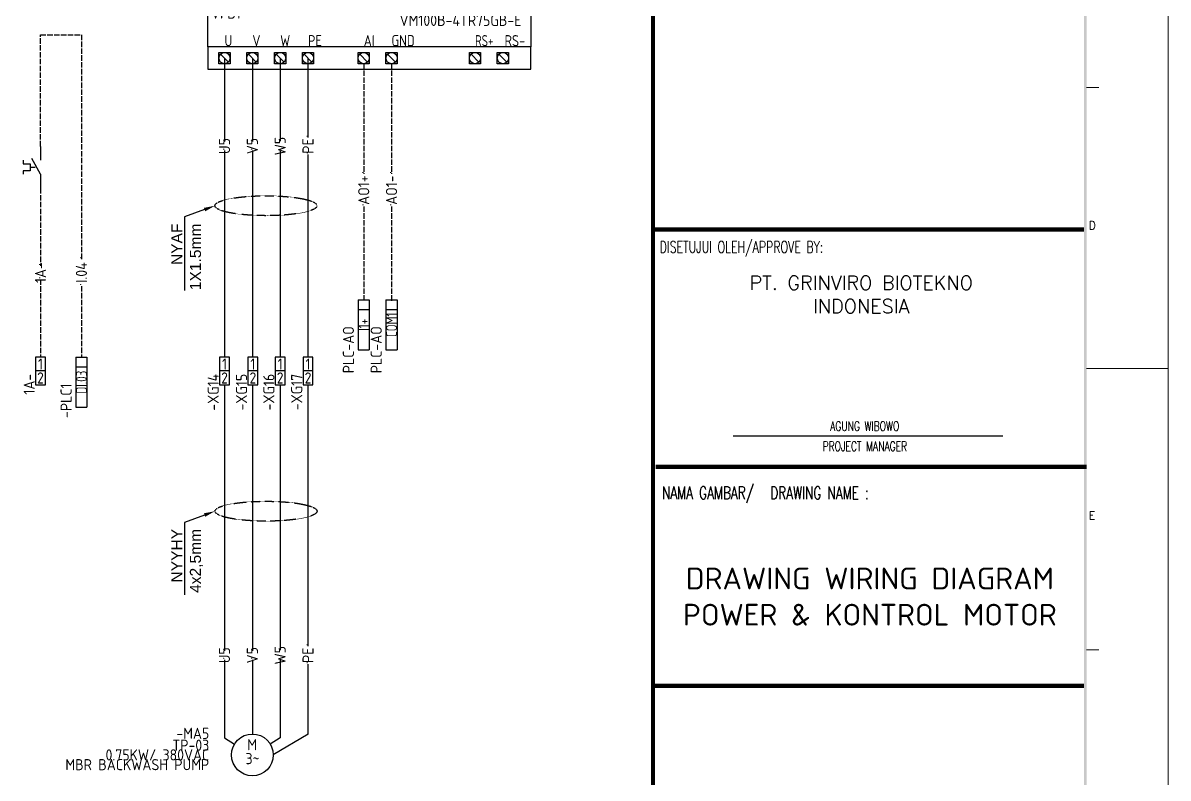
# Model space of a CAD drawing. Header units: millimetres. Extents: x 67033 to 212947, y 35102 to 335921.
# Drawn here: x 72046 to 74558, y 166275 to 167931 of the extents above; entities that cross this region are included whole.
import ezdxf
from ezdxf import colors
from ezdxf.entities.mleader import LeaderData, LeaderLine
from ezdxf.enums import TextEntityAlignment as Align
from ezdxf.math import Vec2, Vec3

# ---------------------------------------------------------------- set-up
doc = ezdxf.new("R2010")
doc.units = ezdxf.units.MM
doc.linetypes.add('ACAD_ISO02W100', pattern=[15, 12, -3])
doc.linetypes.add('DASHED', pattern=[0.75, 0.5, -0.25])
for name, color, linetype in [('BORDER', 7, 'Continuous'), ('DESC', 1, 'Continuous'), ('MISC', 2, 'Continuous'), ('RED_2.5mm^2', 1, 'Continuous'), ('S-Kop', 7, 'Continuous'), ('SYMS', 7, 'Continuous'), ('TAGFIXED', 7, 'Continuous'), ('TAGS', 51, 'Continuous'), ('TERMS', 4, 'Continuous')]:
    doc.layers.add(name, color=color, linetype=linetype)
doc.styles.add('3', font='ROMANS.SHX', dxfattribs={"width": 0.75})
doc.styles.add('ISOCPEUR', font='isocpeur.ttf')
doc.styles.add('ROMANS', font='romans.shx', dxfattribs={"height": 0.3})
doc.styles.get("Standard").update_dxf_attribs({"font": 'arial.ttf'})
doc.styles.add('WD_IEC', font='isocp2.shx', dxfattribs={"width": 0.9, "height": 4})

# ---------------------------------------------------------------- blocks, each defined once
blk = doc.blocks.new('VOL21')
for p, q in [((0, 7.5), (0, 2.5)), ((-6.25, 2.5), (-6.25, 1.25)), ((-6.25, 1.25), (-3.75, 1.25)), ((-3.75, 1.25), (-3.75, -1.25)), ((-3.75, 0), (-1.875, 0)), ((0, -2.5), (-3.125, 3.125)), ((-6.25, -1.25), (-6.25, -2.5)), ((-3.75, -1.25), (-6.25, -1.25)), ((0, -2.5), (0, -7.5))]:
    blk.add_line(p, q)
at = {"style": 'WD_IEC'}
for tag, p in [('INST', (-7.75, 6.75)), ('LOC', (-7.75, 3.75)), ('TAG2', (-7.75, 0.75)), ('XREF', (-7.75, -3.75)), ('DESC2', (-7.75, -9.75)), ('DESC1', (-7.75, -6.75)), ('DESC3', (-7.75, -12.75))]:
    blk.add_attdef(tag, text='', height=2.5, dxfattribs=at).set_placement(p, align=Align.RIGHT)
blk.add_attdef('TERM01', text='', height=2, rotation=90, dxfattribs=at).set_placement((-1, 7.5), align=Align.RIGHT)
at = {"style": 'WD_IEC', "flags": 1}
for tag, p, height in [('X2TERM01', (0, 7.5), 0.32), ('X4LINK', (-6.375, 0), 0.32), ('X1LINK', (-0.5, 0), 0.32), ('CONTACT', (4, -3.5), 1), ('FAMILY', (4, -5), 1), ('COMMON', (5.25, -4.75), 1), ('X8TERM02', (0, -7.5), 0.32)]:
    blk.add_attdef(tag, p, '', height=height, dxfattribs=at)
at = {"style": 'WD_IEC'}
blk.add_attdef('TERM02', (-1, -7.5), '', height=2, rotation=90, dxfattribs=at)
blk = doc.blocks.new('VSP1001')
for p, q in [((1.75, 5), (-1.75, 5)), ((-1.75, 5), (-1.75, -5)), ((1.75, -5), (1.75, 5)), ((1.75, 0), (-1.75, 0)), ((-1.75, -5), (1.75, -5))]:
    blk.add_line(p, q)
at = {"linetype": 'Continuous', "style": 'WD_IEC', "width": 0.9, "flags": 8}
blk.add_attdef('TERMDESC01', (-1, 6), '', height=2, rotation=90, dxfattribs=at)
blk.add_attdef('X2WIRE01', text='', height=2, rotation=90, dxfattribs=at).set_placement((1, 6), align=Align.TOP_LEFT)
at = {"style": 'WD_IEC'}
for tag, p in [('INST', (-4, 5)), ('LOC', (-4, 2)), ('TAG1', (-4, -1)), ('DESC1', (-4, -4.1)), ('DESC2', (-4, -7.85)), ('DESC3', (-4, -11.6))]:
    blk.add_attdef(tag, text='', height=2.5, dxfattribs=at).set_placement(p, align=Align.RIGHT)
at = {"style": 'WD_IEC', "width": 0.9, "flags": 1}
for tag, p in [('ACE_FLAG', (-0.5, 4.5)), ('X2TERM01', (0, 5)), ('CAT', (-0.96, 0.48)), ('MFG', (-0.88, 1.65)), ('ASSYCODE', (-1.03, -0.58)), ('FAMILY', (-1.03, -1.66)), ('X8TERM02', (0, -5))]:
    blk.add_attdef(tag, p, '', height=0.25, dxfattribs=at)
at = {"style": 'WD_IEC'}
for tag, p in [('TERM01', (0, 2.5)), ('TERM02', (0, -2.5))]:
    blk.add_attdef(tag, text='', height=2, dxfattribs=at).set_placement(p, align=Align.MIDDLE_CENTER)
at = {"linetype": 'Continuous', "style": 'WD_IEC', "width": 0.9, "flags": 8}
blk.add_attdef('TERMDESC02', text='', height=2, rotation=90, dxfattribs=at).set_placement((-1, -6), align=Align.RIGHT)
blk.add_attdef('X8WIRE02', text='', height=2, rotation=90, dxfattribs=at).set_placement((1, -6), align=Align.TOP_RIGHT)
blk = doc.blocks.new('VT0_LGENERIC')
at = {"style": 'WD_IEC'}
blk.add_attdef('COLOR', text='', height=2.5, rotation=90, dxfattribs=at).set_placement((0, 0), align=Align.MIDDLE_CENTER)
at = {"style": 'WD_IEC', "flags": 1}
for tag, p in [('X2TERM01', (0, 4)), ('X8TERM01', (0, -4))]:
    blk.add_attdef(tag, p, '', height=0.16, rotation=90, dxfattribs=at)
at = {"style": 'WD_IEC'}
for tag, p in [('X2_TINY_DOT_DONT_REMOVE', (0, 4)), ('X8_TINY_DOT_DONT_REMOVE', (0, -4))]:
    blk.add_attdef(tag, p, '', height=0.0001, rotation=90, dxfattribs=at)
blk = doc.blocks.new('PLCIOI1TV')
for p, q in [((-2, 9), (-2, -9)), ((-2, 9), (2, 9)), ((2, 9), (2, -9)), ((-2, 5.5), (2, 5.5)), ((-2, -9), (2, -9))]:
    blk.add_line(p, q)
at = {"style": 'WD_IEC', "width": 0.9}
blk.add_attdef('TERMDESC01', text='', height=2, rotation=90, dxfattribs=at).set_placement((2.25, 10), align=Align.TOP_LEFT)
at = {"style": 'WD_IEC', "width": 0.8}
for tag, p in [('INST', (-3.5, 6.5)), ('LOC', (-3.5, 3))]:
    blk.add_attdef(tag, text='', height=2.5, dxfattribs=at).set_placement(p, align=Align.RIGHT)
for tag, height, p in [('TERM01', 2, (0, 7.25)), ('TAGA01', 2.5, (0, 0))]:
    blk.add_attdef(tag, text='', height=height, rotation=90, dxfattribs=at).set_placement(p, align=Align.MIDDLE)
at = {"style": 'WD_IEC', "flags": 1}
blk.add_attdef('X2TERM01', text='', height=0.25, rotation=90, dxfattribs=at).set_placement((0, 9), align=Align.RIGHT)
at = {"style": 'WD_IEC', "width": 0.9}
blk.add_attdef('LINE2', text='', height=2.5, rotation=90, dxfattribs=at).set_placement((5.02, 1), align=Align.TOP_CENTER)
at = {"style": 'WD_IEC'}
for tag, p in [('TAG1', (-3.5, -0.5)), ('XREF', (-3.5, -4.5))]:
    blk.add_attdef(tag, text='', height=2.5, dxfattribs=at).set_placement(p, align=Align.RIGHT)
at = {"style": 'WD_IEC', "width": 0.9}
blk.add_attdef('LINE1', text='', height=2.5, rotation=90, dxfattribs=at).set_placement((4.41, 1), align=Align.CENTER)
at = {"linetype": 'Continuous', "style": 'WD_IEC', "flags": 9}
for tag, p in [('ASSYCODE', (-2.39, -1.18)), ('FAMILY', (-2.39, -7.68))]:
    blk.add_attdef(tag, text='', height=0.16, rotation=90, dxfattribs=at).set_placement(p, align=Align.CENTER)
at = {"style": 'WD_IEC'}
for tag, width, p in [('MFG', 0.8, (-7, -20)), ('DESC', 0.8, (-4, -20)), ('DESCA01', 0.9, (-0.5, -20)), ('DESCB01', 0.9, (2.5, -20)), ('DESCC01', 0.9, (5.5, -20)), ('DESCD01', 0.9, (8.5, -20)), ('DESCE01', 0.9, (11.5, -20)), ('CAT', 0.9, (-7, -27))]:
    blk.add_attdef(tag, text='', height=2.5, rotation=90, dxfattribs=dict(at, width=width)).set_placement(p, align=Align.RIGHT)
blk = doc.blocks.new('VMO14')
blk.add_line((20, 7.5), (7.5, 0))
blk.add_circle((0, 0), 7.5)
at = {"style": 'WD_IEC'}
for tag, p in [('INST', (-15.5, 12.75)), ('TAG1', (-15.5, 5.75)), ('LOC', (-15.5, 9.25)), ('DESC2', (-15.5, -2)), ('DESC1', (-15.5, 1.5)), ('DESC3', (-15.5, -5.5)), ('RATING1', (-15.5, -9)), ('RATING2', (-15.5, -12.5)), ('RATING3', (-15.5, -16))]:
    blk.add_attdef(tag, text='', height=2.5, dxfattribs=at).set_placement(p, align=Align.RIGHT)
blk.add_attdef('TERM02', (-0.81, 7.4), '', height=2, rotation=90, dxfattribs=at)
for tag, p in [('TERM04', (19, 10)), ('TERM01', (-7.47, 4.61)), ('TERM03', (9.66, 4.61))]:
    blk.add_attdef(tag, text='', height=2, rotation=90, dxfattribs=at).set_placement(p, align=Align.RIGHT)
at = {"style": 'WD_IEC', "flags": 1}
for tag, p, height in [('MFG', (22.75, 9), 1.5), ('X0TERM01', (-6.4, 3.9), 0.32), ('X2TERM02', (0, 7.5), 0.32), ('X0TERM03', (6.4, 3.9), 0.32), ('X2TERM04', (20, 7.5), 0.32), ('CAT', (22.75, 6.5), 1.5), ('X4LINK', (-7.5, 0), 0.32), ('X1LINK', (7.5, 0), 0.32), ('ASSYCODE', (1, -9), 1), ('FAMILY', (1, -10.5), 1), ('CATDESC', (1, -12), 1)]:
    blk.add_attdef(tag, p, '', height=height, dxfattribs=at)
at = {"style": 'WD_IEC'}
for tag, p in [('M', (-0.06, 1.67)), ('3~', (0.05, -3.33))]:
    blk.add_attdef(tag, text='', height=2.5, dxfattribs=at).set_placement(p, align=Align.CENTER)
at = {"lineweight": 15, "style": 'WD_IEC'}
blk.add_attdef('XREF', text='', height=2.5, dxfattribs=at).set_placement((-15.5, -19.5), align=Align.RIGHT)
blk = doc.blocks.new('PLCIO80M1761-L16AWA')
for p, q in [((110, 20), (-6, 20)), ((-6, 20), (-6, 12)), ((-2, 18), (2, 18)), ((-2, 14), (-2, 18)), ((-1.41, 17.41), (1.41, 14.59)), ((2, 18), (2, 14)), ((8, 18), (12, 18)), ((8, 14), (8, 18)), ((8.59, 17.41), (11.41, 14.59)), ((12, 18), (12, 14)), ((18, 18), (22, 18)), ((18, 14), (18, 18)), ((18.59, 17.41), (21.41, 14.59)), ((22, 18), (22, 14)), ((28, 18), (32, 18)), ((28, 14), (28, 18)), ((28.59, 17.41), (31.41, 14.59)), ((32, 18), (32, 14)), ((45.72, 18), (49.72, 18)), ((45.72, 18), (49.72, 18)), ((45.72, 14), (45.72, 18)), ((45.72, 14), (45.72, 18)), ((46.3, 17.41), (49.13, 14.59)), ((49.72, 18), (49.72, 14)), ((49.72, 18), (49.72, 14)), ((55.72, 18), (59.72, 18)), ((55.72, 14), (55.72, 18)), ((56.3, 17.41), (59.13, 14.59)), ((59.72, 18), (59.72, 14)), ((65.72, 18), (69.72, 18)), ((65.72, 14), (65.72, 18)), ((66.3, 17.41), (69.13, 14.59)), ((69.72, 18), (69.72, 14)), ((88, 18), (92, 18)), ((88, 14), (88, 18)), ((88.59, 17.41), (91.41, 14.59)), ((92, 18), (92, 14)), ((98, 18), (102, 18)), ((98, 14), (98, 18)), ((98.59, 17.41), (101.41, 14.59)), ((102, 18), (102, 14)), ((110, 12), (110, 20)), ((2, 14), (-2, 14)), ((12, 14), (8, 14)), ((22, 14), (18, 14)), ((32, 14), (28, 14)), ((49.72, 14), (45.72, 14)), ((49.72, 14), (45.72, 14)), ((59.72, 14), (55.72, 14)), ((69.72, 14), (65.72, 14)), ((92, 14), (88, 14)), ((102, 14), (98, 14)), ((-6, 12), (110, 12)), ((-6, -12), (-6, 12)), ((110, 12), (110, -12)), ((-6, -12), (-6, -20)), ((-4, -12), (-6, -12)), ((108, -12), (-4, -12)), ((110, -12), (108, -12)), ((110, -20), (110, -12)), ((-2, -18), (-2, -14)), ((-2, -14), (2, -14)), ((-1.41, -14.59), (1.41, -17.41)), ((2, -14), (2, -18)), ((8, -18), (8, -14)), ((8, -18), (8, -14)), ((8, -14), (12, -14)), ((8, -14), (12, -14)), ((8.59, -14.59), (11.41, -17.41)), ((12, -14), (12, -18)), ((12, -14), (12, -18)), ((18, -18), (18, -14)), ((18, -18), (18, -14)), ((18, -14), (22, -14)), ((18, -14), (22, -14)), ((18.59, -14.59), (21.41, -17.41)), ((22, -14), (22, -18)), ((22, -14), (22, -18)), ((28, -18), (28, -14)), ((28, -18), (28, -14)), ((28, -14), (32, -14)), ((28, -14), (32, -14)), ((28.59, -14.59), (31.41, -17.41)), ((32, -14), (32, -18)), ((32, -14), (32, -18)), ((48, -18), (48, -14)), ((48, -18), (48, -14)), ((48, -14), (52, -14)), ((48, -14), (52, -14)), ((48.59, -14.59), (51.41, -17.41)), ((52, -14), (52, -18)), ((52, -14), (52, -18)), ((58, -18), (58, -14)), ((58, -18), (58, -14)), ((58, -14), (62, -14)), ((58, -14), (62, -14)), ((58.59, -14.59), (61.41, -17.41)), ((62, -14), (62, -18)), ((62, -14), (62, -18)), ((88, -18), (88, -14)), ((88, -18), (88, -14)), ((88, -14), (92, -14)), ((88, -14), (92, -14)), ((88.59, -14.59), (91.41, -17.41)), ((92, -14), (92, -18)), ((92, -14), (92, -18)), ((98, -18), (98, -14)), ((98, -18), (98, -14)), ((98, -14), (102, -14)), ((98, -14), (102, -14)), ((98.59, -14.59), (101.41, -17.41)), ((102, -14), (102, -18)), ((102, -14), (102, -18)), ((-6, -20), (110, -20)), ((2, -18), (-2, -18)), ((12, -18), (8, -18)), ((12, -18), (8, -18)), ((22, -18), (18, -18)), ((22, -18), (18, -18)), ((32, -18), (28, -18)), ((32, -18), (28, -18)), ((52, -18), (48, -18)), ((52, -18), (48, -18)), ((62, -18), (58, -18)), ((62, -18), (58, -18)), ((92, -18), (88, -18)), ((92, -18), (88, -18)), ((102, -18), (98, -18)), ((102, -18), (98, -18))]:
    blk.add_line(p, q)
for centre in [(0, 16), (10, 16), (20, 16), (30, 16), (47.72, 16), (57.72, 16), (67.72, 16), (90, 16), (100, 16), (0, -16), (10, -16), (20, -16), (30, -16), (50, -16), (60, -16), (90, -16), (100, -16)]:
    blk.add_circle(centre, 2)
at = {"style": 'WD_IEC', "width": 0.9}
for tag, p in [('DESCA15', (-0.75, 31.96)), ('DESCB15', (2.75, 31.96)), ('DESCA16', (7.25, 31.96)), ('DESCB16', (10.75, 31.96)), ('DESCA18', (23.25, 31.96)), ('DESCB18', (26.75, 31.96)), ('DESCA20', (39.25, 31.96)), ('DESCB20', (42.75, 31.96))]:
    blk.add_attdef(tag, p, '', height=2, rotation=90, dxfattribs=at)
for tag, p in [('TERM15', (1, 18.62)), ('TERM16', (11, 18.62)), ('TERM17', (21, 18.62)), ('TERM18', (31, 18.62)), ('TERM19', (48.72, 18.62)), ('TERM20', (58.72, 18.62)), ('TERM21', (68.72, 18.62)), ('TERM22', (91, 18.62)), ('TERM23', (101, 18.62))]:
    blk.add_attdef(tag, text='', height=2, rotation=90, dxfattribs=at).set_placement(p, align=Align.TOP_LEFT)
at = {"style": 'WD_IEC', "flags": 1}
for tag, p in [('X2TERM15', (0, 18)), ('X2TERM16', (10, 18)), ('X2TERM17', (20, 18)), ('X2TERM18', (30, 18)), ('X2TERM19', (47.72, 18)), ('X2TERM20', (57.72, 18)), ('X2TERM21', (67.72, 18)), ('X2TERM22', (90, 18)), ('X2TERM23', (100, 18)), ('X8TERM01', (0, -18)), ('X8TERM02', (10, -18)), ('X8TERM03', (20, -18)), ('X8TERM04', (30, -18)), ('X8TERM05', (50, -18)), ('X8TERM06', (60, -18)), ('X8TERM07', (90, -18)), ('X8TERM08', (100, -18))]:
    blk.add_attdef(tag, p, '', height=0.25, rotation=90, dxfattribs=at)
at = {"style": 'WD_IEC'}
for tag, width, p in [('TAGA15', 0.9, (0, 10)), ('TAGA16', 0.9, (10, 10)), ('TERMDESC17', 0.9, (20.44, 9.33)), ('TAGA18', 0.9, (30, 10)), ('TERMDESC19', 0.9, (47.72, 10)), ('TAGA20', 0.9, (57.72, 10)), ('TERMDESC21', 0.8, (67.72, 10)), ('TAGA22', 0.9, (90, 10)), ('TERMDESC23', 0.8, (100, 10))]:
    blk.add_attdef(tag, text='', height=4, dxfattribs=dict(at, width=width)).set_placement(p, align=Align.MIDDLE_RIGHT)
for tag, height, width, p in [('INST', 2.5, 0.8, (-21.48, 3.94)), ('LOC', 2.5, 0.8, (-21.48, -2.78)), ('MFG', 1.25, 0.8, (-21.48, -4.78)), ('CAT', 1.25, 0.9, (-21.48, -6.53)), ('DESC', 1.25, 0.8, (-21.48, -13.31))]:
    blk.add_attdef(tag, text='', height=height, dxfattribs=dict(at, width=width)).set_placement(p, align=Align.CENTER)
for tag, p in [('LINE1', (90.69, 0.25)), ('TAG1', (0.53, -1.82)), ('LINE2', (93.99, -3))]:
    blk.add_attdef(tag, text='', height=4, dxfattribs=at).set_placement(p, align=Align.CENTER)
at = {"style": 'WD_IEC', "width": 0.8}
blk.add_attdef('WDTAGALT', (-27.48, 0.86), '', height=2.5, dxfattribs=at)
at = {"linetype": 'Continuous', "style": 'WD_IEC', "flags": 9}
for tag, p in [('ASSYCODE', (-17.8, -4.64)), ('FAMILY', (-17.79, -5.03))]:
    blk.add_attdef(tag, text='', height=0.16, dxfattribs=at).set_placement(p, align=Align.CENTER)
at = {"style": 'WD_IEC'}
for tag, width, p in [('TAGA01', 0.9, (0, -9.72)), ('TAGA02', 0.9, (10, -9.72)), ('TAGA03', 0.9, (20, -9.72)), ('TAGA04', 0.9, (30, -9.72)), ('TAGA05', 0.9, (50, -9.72)), ('TAGA06', 0.9, (60, -9.72)), ('TERMDESC07', 0.8, (90, -9.72)), ('TAGA08', 0.9, (100.6, -9.72))]:
    blk.add_attdef(tag, text='', height=4, dxfattribs=dict(at, width=width)).set_placement(p, align=Align.MIDDLE_LEFT)
at = {"style": 'WD_IEC', "width": 0.9}
for tag, p in [('TERM01', (1, -18.46)), ('TERM02', (11, -18.52)), ('TERM03', (21, -18.52)), ('TERM04', (31, -18.52)), ('TERM05', (51, -18.52)), ('TERM06', (61, -18.52)), ('TERM07', (91, -18.52)), ('TERM08', (101, -18.52))]:
    blk.add_attdef(tag, text='', height=2, rotation=90, dxfattribs=at).set_placement(p, align=Align.TOP_RIGHT)
for tag, p in [('DESCA01', (-0.75, -32.04)), ('DESCB01', (2.75, -32.04)), ('DESCA02', (7.25, -32.04)), ('DESCB02', (10.75, -32.04)), ('DESCA03', (15.25, -32.04)), ('DESCB03', (18.75, -32.04)), ('DESCA04', (23.25, -32.04)), ('DESCB04', (26.75, -32.04)), ('DESCA05', (31.25, -32.04)), ('DESCB05', (34.75, -32.04)), ('DESCA06', (39.25, -32.04)), ('DESCB06', (42.75, -32.04)), ('DESCA08', (55.25, -32.04)), ('DESCB08', (58.75, -32.04))]:
    blk.add_attdef(tag, text='', height=2, rotation=90, dxfattribs=at).set_placement(p, align=Align.RIGHT)

msp = doc.modelspace()

# ---------------------------------------------------------------- linework, layer by layer
at = {"linetype": 'DASHED'}
msp.add_ellipse((72579, 167530.1), major_axis=(-112, 0), ratio=0.194696, dxfattribs=at)
at = {"color": 2, "linetype": 'DASHED'}
msp.add_ellipse((72579, 166860.2), major_axis=(-112, 0), ratio=0.194696, dxfattribs=at)
at = {"layer": 'BORDER', "linetype": 'Continuous', "lineweight": 9}
for p, q in [((74406.3, 167789.6), (74379.5, 167789.6)), ((74558.2, 167172.8), (74379.5, 167172.8)), ((74406.3, 166556), (74379.5, 166556))]:
    msp.add_line(p, q, dxfattribs=at)
msp.add_lwpolyline([(67040.7, 164509), (74558.2, 164509), (74558.2, 169818.7), (67040.7, 169818.7)], close=True, dxfattribs=at)
at = {"layer": 'BORDER', "lineweight": 9}
msp.add_trace([(74373.7, 164693.8), (74379.9, 164687.4), (74373.7, 169638.5), (74379.9, 169644.8)], dxfattribs=at)
at = {"layer": 'RED_2.5mm^2', "linetype": 'ACAD_ISO02W100'}
for p, q in [((72084.2, 167660.2), (72084.2, 167905.1)), ((72084.2, 167905.1), (72174, 167905.1)), ((72174, 167905.1), (72174, 167412.9)), ((72793.4, 167841.6), (72793.4, 167599.9)), ((72854.4, 167841.6), (72854.4, 167599.9)), ((72084.2, 167568.6), (72084.2, 167398.2)), ((72793.4, 167528.7), (72793.4, 167323.9)), ((72854.4, 167528.7), (72854.4, 167319.6)), ((72084.2, 167368.6), (72084.2, 167198.2)), ((72174, 167353.9), (72174, 167198.2))]:
    msp.add_line(p, q, dxfattribs=at)
at = {"layer": 'RED_2.5mm^2'}
for p, q in [((72488, 167853.8), (72488, 167670.9)), ((72549.1, 167853.8), (72549.1, 167670.9)), ((72610.1, 167853.8), (72610.1, 167671.8)), ((72488, 167651), (72488, 167198.2)), ((72549.1, 167651), (72549.1, 167198.2)), ((72610.1, 167650), (72610.1, 167198.2)), ((72488, 167137.1), (72488, 166760.3)), ((72549.1, 167137.1), (72549.1, 166760.3)), ((72610.1, 167137.1), (72610.1, 166760.3)), ((72488, 166760.3), (72488, 166554.2)), ((72549.1, 166760.3), (72549.1, 166554.2)), ((72610.1, 166760.3), (72610.1, 166555.2)), ((72488, 166534.4), (72488, 166363)), ((72549.1, 166534.4), (72549.1, 166371.6)), ((72610.1, 166533.4), (72610.1, 166363)), ((72488, 166363), (72509.9, 166349.6)), ((72610.1, 166363), (72588.2, 166349.6))]:
    msp.add_line(p, q, dxfattribs=at)
at = {"layer": 'RED_2.5mm^2', "color": 2}
for p, q in [((72671.2, 167679.4), (72671.2, 167853.8)), ((72671.2, 167198.2), (72671.2, 167642.5)), ((72671.2, 166564), (72671.2, 167137.1)), ((72671.2, 166371.6), (72671.2, 166524.6))]:
    msp.add_line(p, q, dxfattribs=at)
at = {"layer": 'S-Kop', "color": 7}
for p, q in [((74196, 167024.6), (73604.2, 167024.6)), ((74373.7, 166477.4), (73427.9, 166477.4))]:
    msp.add_line(p, q, dxfattribs=at)
for points, const_width in [([(73427.9, 169638.5), (73427.9, 164693.8)], 8.87), ([(74373.7, 167478.2), (73427.9, 167478.2)], 9.46), ([(74379.9, 166957.2), (73434.2, 166957.2)], 9.46), ([(74373.7, 166477.4), (73427.9, 166477.4)], 9.46)]:
    msp.add_lwpolyline(points, dxfattribs=dict(at, const_width=const_width))

# ---------------------------------------------------------------- block references
ref = msp.add_blockref('PLCIO80M1761-L16AWA', (72488, 167951.5), dxfattribs=dict(xscale=6.107617336975006, yscale=6.107617336975006, zscale=6.107617336975006))
ref.add_attrib('LINE1', 'SAJ', dxfattribs={"color": 2, "height": 24.43, "style": 'WD_IEC'}).set_placement((73041.9, 167953), align=Align.CENTER)
ref.add_attrib('LINE2', 'VM100B-4TR75GB-E', dxfattribs={"color": 2, "height": 24.43, "style": 'WD_IEC'}).set_placement((73005.7, 167924.3), align=Align.CENTER)
ref.add_attrib('TAG1', 'VFD1', dxfattribs={"color": 2, "height": 24.43, "style": 'WD_IEC'}).set_placement((72491.2, 167940.4), align=Align.CENTER)
ref.add_attrib('TAGA15', 'R', dxfattribs={"height": 24.4, "style": 'WD_IEC', "width": 0.9}).set_placement((72488, 168012.6), align=Align.MIDDLE_RIGHT)
ref.add_attrib('TAGA16', 'S', dxfattribs={"height": 24.4, "style": 'WD_IEC', "width": 0.9}).set_placement((72549.1, 168012.6), align=Align.MIDDLE_RIGHT)
ref.add_attrib('TAGA01', 'U', dxfattribs={"height": 24.4, "style": 'WD_IEC', "width": 0.9}).set_placement((72488, 167892.1), align=Align.MIDDLE_LEFT)
ref.add_attrib('TAGA02', 'V', dxfattribs={"height": 24.4, "style": 'WD_IEC', "width": 0.9}).set_placement((72549.1, 167892.1), align=Align.MIDDLE_LEFT)
ref.add_attrib('TERMDESC17', 'T', dxfattribs={"height": 24.4, "style": 'WD_IEC', "width": 0.9}).set_placement((72612.8, 168012.6), align=Align.MIDDLE_RIGHT)
ref.add_attrib('TAGA18', 'PE', dxfattribs={"height": 24.43, "style": 'WD_IEC', "width": 0.9}).set_placement((72671.2, 168012.6), align=Align.MIDDLE_RIGHT)
ref.add_attrib('TAGA03', 'W', dxfattribs={"height": 24.4, "style": 'WD_IEC', "width": 0.9}).set_placement((72610.1, 167892.1), align=Align.MIDDLE_LEFT)
ref.add_attrib('TAGA04', 'PE', dxfattribs={"height": 24.43, "style": 'WD_IEC', "width": 0.9}).set_placement((72671.2, 167892.1), align=Align.MIDDLE_LEFT)
ref.add_attrib('TERMDESC19', 'TC', dxfattribs={"height": 24.43, "style": 'WD_IEC', "width": 0.9}).set_placement((72779.4, 168012.6), align=Align.MIDDLE_RIGHT)
ref.add_attrib('TAGA20', 'TB', dxfattribs={"height": 24.43, "style": 'WD_IEC', "width": 0.9}).set_placement((72840.5, 168012.6), align=Align.MIDDLE_RIGHT)
ref.add_attrib('TAGA05', 'AI', dxfattribs={"height": 24.43, "style": 'WD_IEC', "width": 0.9}).set_placement((72793.4, 167892.1), align=Align.MIDDLE_LEFT)
ref.add_attrib('TAGA06', 'GND', dxfattribs={"height": 24.43, "style": 'WD_IEC', "width": 0.9}).set_placement((72854.4, 167892.1), align=Align.MIDDLE_LEFT)
ref.add_attrib('TERMDESC21', 'TA', dxfattribs={"height": 24.43, "style": 'WD_IEC', "width": 0.8}).set_placement((72901.6, 168012.6), align=Align.MIDDLE_RIGHT)
ref.add_attrib('TERMDESC07', 'RS+', dxfattribs={"height": 24.43, "style": 'WD_IEC', "width": 0.8}).set_placement((73037.7, 167892.1), align=Align.MIDDLE_LEFT)
ref.add_attrib('TAGA08', 'RS-', dxfattribs={"height": 24.43, "style": 'WD_IEC', "width": 0.9}).set_placement((73102.4, 167892.1), align=Align.MIDDLE_LEFT)
ref.add_attrib('TAGA22', 'DI', dxfattribs={"height": 24.43, "style": 'WD_IEC', "width": 0.9}).set_placement((73037.7, 168012.6), align=Align.MIDDLE_RIGHT)
ref.add_attrib('TERMDESC23', 'COM', dxfattribs={"height": 24.43, "style": 'WD_IEC', "width": 0.8}).set_placement((73098.7, 168012.6), align=Align.MIDDLE_RIGHT)
at = {"layer": 'SYMS'}
ref = msp.add_blockref('VT0_LGENERIC', (72488, 167660.9), dxfattribs=dict(at, xscale=6.107617336975006, yscale=6.107617336975006, zscale=6.107617336975006))
ref.add_attrib('X8_TINY_DOT_DONT_REMOVE', '.', (72488, 167651), dxfattribs={"layer": 'MISC', "height": 24.4, "rotation": 90, "style": 'WD_IEC'})
ref.add_attrib('X2_TINY_DOT_DONT_REMOVE', '.', (72488, 167670.9), dxfattribs={"layer": 'MISC', "height": 24.4, "rotation": 90, "style": 'WD_IEC'})
ref.add_attrib('COLOR', 'U5', dxfattribs={"layer": 'MISC', "height": 24.43, "rotation": 90, "style": 'WD_IEC'}).set_placement((72488, 167660.9), align=Align.MIDDLE_CENTER)
ref = msp.add_blockref('VT0_LGENERIC', (72549.1, 167660.9), dxfattribs=dict(at, xscale=6.107617336975006, yscale=6.107617336975006, zscale=6.107617336975006))
ref.add_attrib('X8_TINY_DOT_DONT_REMOVE', '.', (72549.1, 167651), dxfattribs={"layer": 'MISC', "height": 24.4, "rotation": 90, "style": 'WD_IEC'})
ref.add_attrib('X2_TINY_DOT_DONT_REMOVE', '.', (72549.1, 167670.9), dxfattribs={"layer": 'MISC', "height": 24.4, "rotation": 90, "style": 'WD_IEC'})
ref.add_attrib('COLOR', 'V5', dxfattribs={"layer": 'MISC', "height": 24.43, "rotation": 90, "style": 'WD_IEC'}).set_placement((72549.1, 167660.9), align=Align.MIDDLE_CENTER)
ref = msp.add_blockref('VT0_LGENERIC', (72610.1, 167660.9), dxfattribs=dict(at, xscale=6.107617336975006, yscale=6.107617336975006, zscale=6.107617336975006))
ref.add_attrib('X8_TINY_DOT_DONT_REMOVE', '.', (72610.1, 167650), dxfattribs={"layer": 'MISC', "height": 24.4, "rotation": 90, "style": 'WD_IEC'})
ref.add_attrib('X2_TINY_DOT_DONT_REMOVE', '.', (72610.1, 167671.8), dxfattribs={"layer": 'MISC', "height": 24.4, "rotation": 90, "style": 'WD_IEC'})
ref.add_attrib('COLOR', 'W5', dxfattribs={"layer": 'MISC', "height": 24.43, "rotation": 90, "style": 'WD_IEC'}).set_placement((72610.1, 167660.9), align=Align.MIDDLE_CENTER)
ref = msp.add_blockref('VT0_LGENERIC', (72671.2, 167660.9), dxfattribs=dict(at, xscale=6.107617336975006, yscale=6.107617336975006, zscale=6.107617336975006))
ref.add_attrib('X8_TINY_DOT_DONT_REMOVE', '.', (72671.2, 167642.5), dxfattribs={"layer": 'MISC', "height": 24.4, "rotation": 90, "style": 'WD_IEC'})
ref.add_attrib('X2_TINY_DOT_DONT_REMOVE', '.', (72671.2, 167679.4), dxfattribs={"layer": 'MISC', "height": 24.4, "rotation": 90, "style": 'WD_IEC'})
ref.add_attrib('COLOR', 'PE', dxfattribs={"layer": 'MISC', "height": 24.43, "rotation": 90, "style": 'WD_IEC'}).set_placement((72671.2, 167660.9), align=Align.MIDDLE_CENTER)
at = {"layer": 'SYMS', "linetype": 'ACAD_ISO02W100', "xscale": 6.107617336975006, "yscale": 6.107617336975006, "zscale": 6.107617336975006}
msp.add_blockref('VOL21', (72084.2, 167614.4), dxfattribs=at)
at = {"layer": 'SYMS'}
ref = msp.add_blockref('VT0_LGENERIC', (72793.4, 167564.3), dxfattribs=dict(at, xscale=6.107617336975006, yscale=6.107617336975006, zscale=6.107617336975006))
ref.add_attrib('X8_TINY_DOT_DONT_REMOVE', '.', (72793.4, 167528.7), dxfattribs={"layer": 'MISC', "height": 24.4, "rotation": 90, "style": 'WD_IEC'})
ref.add_attrib('X2_TINY_DOT_DONT_REMOVE', '.', (72793.4, 167599.9), dxfattribs={"layer": 'MISC', "height": 24.4, "rotation": 90, "style": 'WD_IEC'})
ref.add_attrib('COLOR', 'AO1+', dxfattribs={"layer": 'MISC', "height": 24.43, "rotation": 90, "style": 'WD_IEC'}).set_placement((72793.4, 167564.3), align=Align.MIDDLE_CENTER)
ref = msp.add_blockref('VT0_LGENERIC', (72854.4, 167564.3), dxfattribs=dict(at, xscale=6.107617336975006, yscale=6.107617336975006, zscale=6.107617336975006))
ref.add_attrib('X8_TINY_DOT_DONT_REMOVE', '.', (72854.4, 167528.7), dxfattribs={"layer": 'MISC', "height": 24.4, "rotation": 90, "style": 'WD_IEC'})
ref.add_attrib('X2_TINY_DOT_DONT_REMOVE', '.', (72854.4, 167599.9), dxfattribs={"layer": 'MISC', "height": 24.4, "rotation": 90, "style": 'WD_IEC'})
ref.add_attrib('COLOR', 'AO1-', dxfattribs={"layer": 'MISC', "height": 24.43, "rotation": 90, "style": 'WD_IEC'}).set_placement((72854.4, 167564.3), align=Align.MIDDLE_CENTER)
at = {"layer": 'SYMS', "linetype": 'ACAD_ISO02W100'}
ref = msp.add_blockref('VT0_LGENERIC', (72174, 167383.4), dxfattribs=dict(at, xscale=6.107617336975006, yscale=6.107617336975006, zscale=6.107617336975006))
ref.add_attrib('X8_TINY_DOT_DONT_REMOVE', '.', (72174, 167353.9), dxfattribs={"layer": 'MISC', "height": 24.4, "rotation": 90, "style": 'WD_IEC'})
ref.add_attrib('X2_TINY_DOT_DONT_REMOVE', '.', (72174, 167412.9), dxfattribs={"layer": 'MISC', "height": 24.4, "rotation": 90, "style": 'WD_IEC'})
ref.add_attrib('COLOR', 'I.04', dxfattribs={"layer": 'MISC', "height": 24.43, "rotation": 90, "style": 'WD_IEC'}).set_placement((72174, 167383.4), align=Align.MIDDLE_CENTER)
ref = msp.add_blockref('VT0_LGENERIC', (72084.2, 167383.4), dxfattribs=dict(at, xscale=6.107617336975006, yscale=6.107617336975006, zscale=6.107617336975006))
ref.add_attrib('X8_TINY_DOT_DONT_REMOVE', '.', (72084.2, 167368.6), dxfattribs={"layer": 'MISC', "height": 24.4, "rotation": 90, "style": 'WD_IEC'})
ref.add_attrib('X2_TINY_DOT_DONT_REMOVE', '.', (72084.2, 167398.2), dxfattribs={"layer": 'MISC', "height": 24.4, "rotation": 90, "style": 'WD_IEC'})
ref.add_attrib('COLOR', '1A-', dxfattribs={"layer": 'MISC', "height": 24.43, "rotation": 90, "style": 'WD_IEC'}).set_placement((72084.2, 167383.4), align=Align.MIDDLE_CENTER)
at = {"layer": 'SYMS'}
ref = msp.add_blockref('PLCIOI1TV', (72793.4, 167269), dxfattribs=dict(at, xscale=6.107617336975006, yscale=6.107617336975006, zscale=6.107617336975006))
ref.add_attrib('TAGA01', 'I1+', dxfattribs={"layer": 'TAGS', "height": 24.43, "rotation": 90, "style": 'WD_IEC', "width": 0.8}).set_placement((72793.4, 167269), align=Align.MIDDLE)
ref.add_attrib('TAG1F', 'PLC-AO', dxfattribs={"layer": 'TAGFIXED', "height": 24.43, "rotation": 90, "style": 'WD_IEC'}).set_placement((72772, 167265.9), align=Align.RIGHT)
ref = msp.add_blockref('PLCIOI1TV', (72854.4, 167269), dxfattribs=dict(at, xscale=6.107617336975006, yscale=6.107617336975006, zscale=6.107617336975006))
ref.add_attrib('TAGA01', 'COM1', dxfattribs={"layer": 'TAGS', "height": 24.43, "rotation": 90, "style": 'WD_IEC', "width": 0.8}).set_placement((72854.4, 167269), align=Align.MIDDLE)
ref.add_attrib('TAG1F', 'PLC-AO', dxfattribs={"layer": 'TAGFIXED', "height": 24.43, "rotation": 90, "style": 'WD_IEC'}).set_placement((72833.1, 167265.9), align=Align.RIGHT)
ref = msp.add_blockref('VSP1001', (72084.2, 167167.7), dxfattribs=dict(at, xscale=6.107617336975006, yscale=6.107617336975006, zscale=6.107617336975006))
ref.add_attrib('TAG1', '1A-', dxfattribs={"layer": 'TAGS', "height": 24.43, "rotation": 90, "style": 'WD_IEC'}).set_placement((72071.6, 167161.5), align=Align.RIGHT)
ref.add_attrib('TERM01', '1', dxfattribs={"layer": 'TERMS', "height": 24.4, "style": 'WD_IEC'}).set_placement((72084.2, 167182.9), align=Align.MIDDLE_CENTER)
ref.add_attrib('TERM02', '2', dxfattribs={"layer": 'TERMS', "height": 24.4, "style": 'WD_IEC'}).set_placement((72084.2, 167152.4), align=Align.MIDDLE_CENTER)
ref = msp.add_blockref('PLCIOI1TV', (72174, 167143.2), dxfattribs=dict(at, xscale=6.107617336975006, yscale=6.107617336975006, zscale=6.107617336975006))
ref.add_attrib('TAGA01', 'DI.03', dxfattribs={"layer": 'TAGS', "height": 24.43, "rotation": 90, "style": 'WD_IEC', "width": 0.8}).set_placement((72174, 167143.2), align=Align.MIDDLE)
ref.add_attrib('TAG1F', '-PLC1', dxfattribs={"layer": 'TAGFIXED', "height": 24.43, "rotation": 90, "style": 'WD_IEC'}).set_placement((72152.6, 167140.2), align=Align.RIGHT)
ref = msp.add_blockref('VSP1001', (72488, 167167.7), dxfattribs=dict(at, xscale=6.107617336975006, yscale=6.107617336975006, zscale=6.107617336975006))
ref.add_attrib('TAG1', '-XG14', dxfattribs={"layer": 'TAGS', "height": 24.43, "rotation": 90, "style": 'WD_IEC'}).set_placement((72475.4, 167161.5), align=Align.RIGHT)
ref.add_attrib('TERM01', '1', dxfattribs={"layer": 'TERMS', "height": 24.4, "style": 'WD_IEC'}).set_placement((72488, 167182.9), align=Align.MIDDLE_CENTER)
ref.add_attrib('TERM02', '2', dxfattribs={"layer": 'TERMS', "height": 24.4, "style": 'WD_IEC'}).set_placement((72488, 167152.4), align=Align.MIDDLE_CENTER)
ref = msp.add_blockref('VSP1001', (72550.2, 167167.7), dxfattribs=dict(at, xscale=6.107617336975006, yscale=6.107617336975006, zscale=6.107617336975006))
ref.add_attrib('TAG1', '-XG15', dxfattribs={"layer": 'TAGS', "height": 24.43, "rotation": 90, "style": 'WD_IEC'}).set_placement((72537.6, 167161.5), align=Align.RIGHT)
ref.add_attrib('TERM01', '1', dxfattribs={"layer": 'TERMS', "height": 24.4, "style": 'WD_IEC'}).set_placement((72550.2, 167182.9), align=Align.MIDDLE_CENTER)
ref.add_attrib('TERM02', '2', dxfattribs={"layer": 'TERMS', "height": 24.4, "style": 'WD_IEC'}).set_placement((72550.2, 167152.4), align=Align.MIDDLE_CENTER)
ref = msp.add_blockref('VSP1001', (72610.1, 167167.7), dxfattribs=dict(at, xscale=6.107617336975006, yscale=6.107617336975006, zscale=6.107617336975006))
ref.add_attrib('TAG1', '-XG16', dxfattribs={"layer": 'TAGS', "height": 24.43, "rotation": 90, "style": 'WD_IEC'}).set_placement((72597.5, 167161.5), align=Align.RIGHT)
ref.add_attrib('TERM01', '1', dxfattribs={"layer": 'TERMS', "height": 24.4, "style": 'WD_IEC'}).set_placement((72610.1, 167182.9), align=Align.MIDDLE_CENTER)
ref.add_attrib('TERM02', '2', dxfattribs={"layer": 'TERMS', "height": 24.4, "style": 'WD_IEC'}).set_placement((72610.1, 167152.4), align=Align.MIDDLE_CENTER)
ref = msp.add_blockref('VSP1001', (72671.2, 167167.7), dxfattribs=dict(at, xscale=6.107617336975006, yscale=6.107617336975006, zscale=6.107617336975006))
ref.add_attrib('TAG1', '-XG17', dxfattribs={"layer": 'TAGS', "height": 24.43, "rotation": 90, "style": 'WD_IEC'}).set_placement((72658.6, 167161.5), align=Align.RIGHT)
ref.add_attrib('TERM01', '1', dxfattribs={"layer": 'TERMS', "height": 24.4, "style": 'WD_IEC'}).set_placement((72671.2, 167182.9), align=Align.MIDDLE_CENTER)
ref.add_attrib('TERM02', '2', dxfattribs={"layer": 'TERMS', "height": 24.4, "style": 'WD_IEC'}).set_placement((72671.2, 167152.4), align=Align.MIDDLE_CENTER)
ref = msp.add_blockref('VT0_LGENERIC', (72610.1, 166544.3), dxfattribs=dict(at, xscale=6.107617336975006, yscale=6.107617336975006, zscale=6.107617336975006))
ref.add_attrib('X8_TINY_DOT_DONT_REMOVE', '.', (72610.1, 166533.4), dxfattribs={"layer": 'MISC', "height": 24.4, "rotation": 90, "style": 'WD_IEC'})
ref.add_attrib('X2_TINY_DOT_DONT_REMOVE', '.', (72610.1, 166555.2), dxfattribs={"layer": 'MISC', "height": 24.4, "rotation": 90, "style": 'WD_IEC'})
ref.add_attrib('COLOR', 'W5', dxfattribs={"layer": 'MISC', "height": 24.43, "rotation": 90, "style": 'WD_IEC'}).set_placement((72610.1, 166544.3), align=Align.MIDDLE_CENTER)
ref = msp.add_blockref('VT0_LGENERIC', (72671.2, 166544.3), dxfattribs=dict(at, xscale=6.107617336975006, yscale=6.107617336975006, zscale=6.107617336975006))
ref.add_attrib('X8_TINY_DOT_DONT_REMOVE', '.', (72671.2, 166524.6), dxfattribs={"layer": 'MISC', "height": 24.4, "rotation": 90, "style": 'WD_IEC'})
ref.add_attrib('X2_TINY_DOT_DONT_REMOVE', '.', (72671.2, 166564), dxfattribs={"layer": 'MISC', "height": 24.4, "rotation": 90, "style": 'WD_IEC'})
ref.add_attrib('COLOR', 'PE', dxfattribs={"layer": 'MISC', "height": 24.43, "rotation": 90, "style": 'WD_IEC'}).set_placement((72671.2, 166544.3), align=Align.MIDDLE_CENTER)
ref = msp.add_blockref('VT0_LGENERIC', (72488, 166544.3), dxfattribs=dict(at, xscale=6.107617336975006, yscale=6.107617336975006, zscale=6.107617336975006))
ref.add_attrib('X8_TINY_DOT_DONT_REMOVE', '.', (72488, 166534.4), dxfattribs={"layer": 'MISC', "height": 24.4, "rotation": 90, "style": 'WD_IEC'})
ref.add_attrib('X2_TINY_DOT_DONT_REMOVE', '.', (72488, 166554.2), dxfattribs={"layer": 'MISC', "height": 24.4, "rotation": 90, "style": 'WD_IEC'})
ref.add_attrib('COLOR', 'U5', dxfattribs={"layer": 'MISC', "height": 24.43, "rotation": 90, "style": 'WD_IEC'}).set_placement((72488, 166544.3), align=Align.MIDDLE_CENTER)
ref = msp.add_blockref('VT0_LGENERIC', (72549.1, 166544.3), dxfattribs=dict(at, xscale=6.107617336975006, yscale=6.107617336975006, zscale=6.107617336975006))
ref.add_attrib('X8_TINY_DOT_DONT_REMOVE', '.', (72549.1, 166534.4), dxfattribs={"layer": 'MISC', "height": 24.4, "rotation": 90, "style": 'WD_IEC'})
ref.add_attrib('X2_TINY_DOT_DONT_REMOVE', '.', (72549.1, 166554.2), dxfattribs={"layer": 'MISC', "height": 24.4, "rotation": 90, "style": 'WD_IEC'})
ref.add_attrib('COLOR', 'V5', dxfattribs={"layer": 'MISC', "height": 24.43, "rotation": 90, "style": 'WD_IEC'}).set_placement((72549.1, 166544.3), align=Align.MIDDLE_CENTER)
ref = msp.add_blockref('VMO14', (72549.1, 166325.8), dxfattribs=dict(at, xscale=6.107617336975006, yscale=6.107617336975006, zscale=6.107617336975006))
ref.add_attrib('M', 'M', dxfattribs={"layer": 'MISC', "height": 24.4, "style": 'WD_IEC'}).set_placement((72548.7, 166336), align=Align.CENTER)
ref.add_attrib('3~', '3~', dxfattribs={"layer": 'MISC', "height": 24.43, "style": 'WD_IEC'}).set_placement((72549.3, 166305.4), align=Align.CENTER)
ref.add_attrib('DESC3', 'MBR BACKWASH PUMP', dxfattribs={"layer": 'DESC', "height": 24.43, "style": 'WD_IEC'}).set_placement((72454.4, 166292.2), align=Align.RIGHT)
ref.add_attrib('DESC2', '0.75KW/ 380VAC', dxfattribs={"layer": 'DESC', "height": 24.43, "style": 'WD_IEC'}).set_placement((72454.4, 166313.6), align=Align.RIGHT)
ref.add_attrib('DESC1', 'TP-03', dxfattribs={"layer": 'DESC', "height": 24.43, "style": 'WD_IEC'}).set_placement((72454.4, 166334.9), align=Align.RIGHT)
ref.add_attrib('TAG1', '-MA5', dxfattribs={"layer": 'TAGS', "height": 24.43, "style": 'WD_IEC'}).set_placement((72454.4, 166360.9), align=Align.RIGHT)

# ---------------------------------------------------------------- texts
at = {"insert": (73559.2, 167376.6), "char_height": 30.82, "attachment_point": 1}
msp.add_mtext_dynamic_manual_height_columns('\\pxqc;{\\Fromans|c0;PT. GRINVIRO BIOTEKNO INDONESIA}', width=651.474, gutter_width=1.76, heights=[0], dxfattribs=at)
at = {"layer": 'BORDER', "linetype": 'Continuous', "lineweight": 9, "style": 'ROMANS'}
for s, p in [('D', (74383.9, 167478.2)), ('E', (74383.9, 166842))]:
    msp.add_text(s, height=17.9, dxfattribs=at).set_placement(p)
at = {"layer": 'BORDER', "color": 4, "lineweight": 9, "insert": (73903.9, 166673), "char_height": 47.674, "width": 951.976, "attachment_point": 5, "style": 'ISOCPEUR'}
msp.add_mtext('{\\C256;DRAWING WIRING DIAGRAM POWER & KONTROL MOTOR}', dxfattribs=at)
at = {"layer": 'S-Kop', "color": 7, "linetype": 'ByBlock', "style": '3', "width": 0.7}
for s, height, p in [('DISETUJUI OLEH/APPROVE BY:', 25.177, (73442.8, 167426.9)), ('AGUNG WIBOWO', 20.981, (73816.7, 167036.3)), ('PROJECT MANAGER', 20.981, (73800.1, 166992.2)), ('NAMA GAMBAR/', 27.695, (73447.7, 166886.9)), ('DRAWING NAME :', 27.695, (73685.3, 166886.5))]:
    msp.add_text(s, height=height, dxfattribs=at).set_placement(p)

# ---------------------------------------------------------------- leaders
ml = msp.add_multileader_mtext('Standard')
ml.set_content('NYAF^J1X1.5mm', color=256)
ml.set_leader_properties()
ml.build(insert=Vec2(0, 0))
ml.multileader.update_dxf_attribs({"text_right_attachment_type": 6, "dogleg_length": 0.36, "arrow_head_size": 24.4})
ctx = ml.context
ctx.base_point, ctx.char_height, ctx.arrow_head_size, ctx.landing_gap_size, ctx.plane_origin, ctx.plane_x_axis, ctx.plane_y_axis = Vec3(72383.7, 167338.6), 24.43, 24.4, 12.2, Vec3(72467, 167530.1), Vec3(0, 1), Vec3(-1, 0)
ctx.right_attachment, ctx.text_align_type = 6, 2
notes = []
notes.append((ctx, [(0, (1, 1, 0), (72400.5, 167505.4), (0, -1), 2.2, [(0, [(72467, 167530.1)], 0, [])])]))
ctx.mtext.insert, ctx.mtext.text_direction, ctx.mtext.rotation, ctx.mtext.alignment, ctx.mtext.flow_direction = Vec3(72371.2, 167491), Vec3(0, 1), 1.570796, 3, 5
ml = msp.add_multileader_mtext('Standard')
ml.set_content('NYYHY^J4x2,5mm', color=256)
ml.set_leader_properties()
ml.build(insert=Vec2(0, 0))
ml.multileader.update_dxf_attribs({"text_right_attachment_type": 6, "dogleg_length": 0.36, "arrow_head_size": 24.4})
ctx = ml.context
ctx.base_point, ctx.char_height, ctx.arrow_head_size, ctx.landing_gap_size, ctx.plane_origin, ctx.plane_x_axis, ctx.plane_y_axis = Vec3(72385.9, 166671.5), 24.43, 24.4, 12.2, Vec3(72467, 166860.2), Vec3(0, 1), Vec3(-1, 0)
ctx.right_attachment, ctx.text_align_type = 6, 2
notes.append((ctx, [(0, (1, 1, 0), (72400.5, 166835.8), (0, -1), 2.2, [(0, [(72467, 166860.2)], 0, [])])]))
ctx.mtext.insert, ctx.mtext.text_direction, ctx.mtext.rotation, ctx.mtext.alignment, ctx.mtext.flow_direction = Vec3(72371.2, 166821.4), Vec3(0, 1), 1.570796, 3, 5
for ctx, leaders in notes:
    for number, flags, end, landing, length, lines in leaders:
        leader = LeaderData()
        leader.index, (leader.has_last_leader_line, leader.has_dogleg_vector, leader.attachment_direction) = number, flags
        leader.last_leader_point, leader.dogleg_vector, leader.dogleg_length = Vec3(end), Vec3(landing), length
        for number, points, colour, breaks in lines:
            line = LeaderLine()
            line.index, line.vertices, line.color, line.breaks = number, Vec3.list(points), colors.encode_raw_color(colour), breaks
            leader.lines.append(line)
        ctx.leaders.append(leader)

doc.saveas('drawing.dxf')
